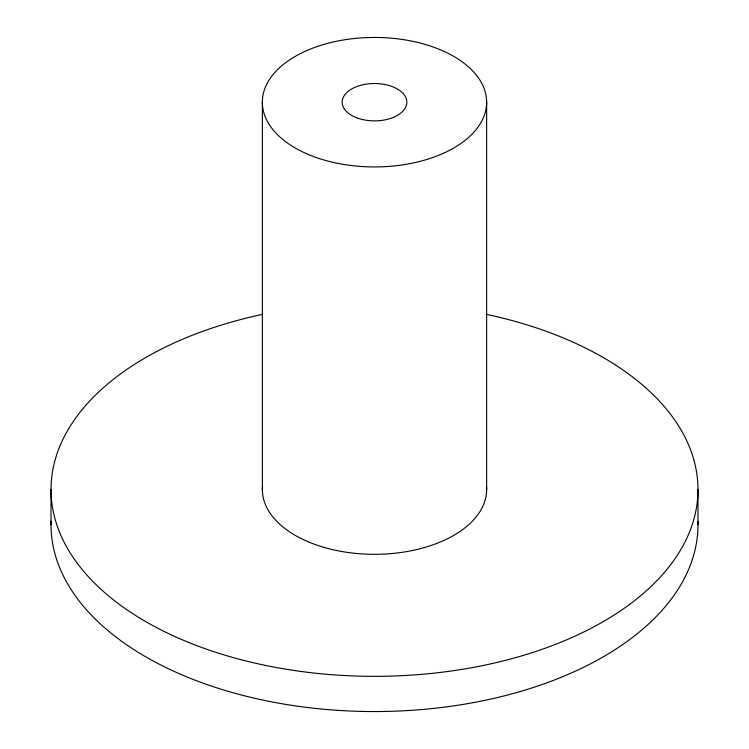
<?xml version="1.0" encoding="UTF-8"?>
<svg xmlns="http://www.w3.org/2000/svg" width="749" height="749" viewBox="0 0 749 749"><rect width="100%" height="100%" fill="white"/><g stroke="black" fill="none" stroke-linecap="round" stroke-linejoin="round"><path stroke-width="1.12" d="M697.984 489.574L697.984 524.787M486.644 102.192A112.144 64.742 0 0 1 318.428 158.264A112.144 64.742 0 0 1 318.428 46.12A112.144 64.742 0 0 1 486.644 102.192L486.644 489.574M262.356 102.192L262.356 489.574M51.016 489.574L51.016 524.787M697.928 521.304A323.484 186.763 0 0 1 374.5 711.55A323.484 186.763 0 0 1 51.072 521.304M486.288 314.318A323.484 186.763 0 0 1 633.729 601.288A323.484 186.763 0 0 1 115.271 601.288A323.484 186.763 0 0 1 262.712 314.318M486.569 487.318A112.144 64.742 0 0 1 374.5 554.316A112.144 64.742 0 0 1 262.431 487.318M358.322 118.37A32.347 18.678 0 0 0 406.847 102.192A32.347 18.678 0 0 0 358.322 86.023A32.347 18.678 0 0 0 358.322 118.37"/></g></svg>
